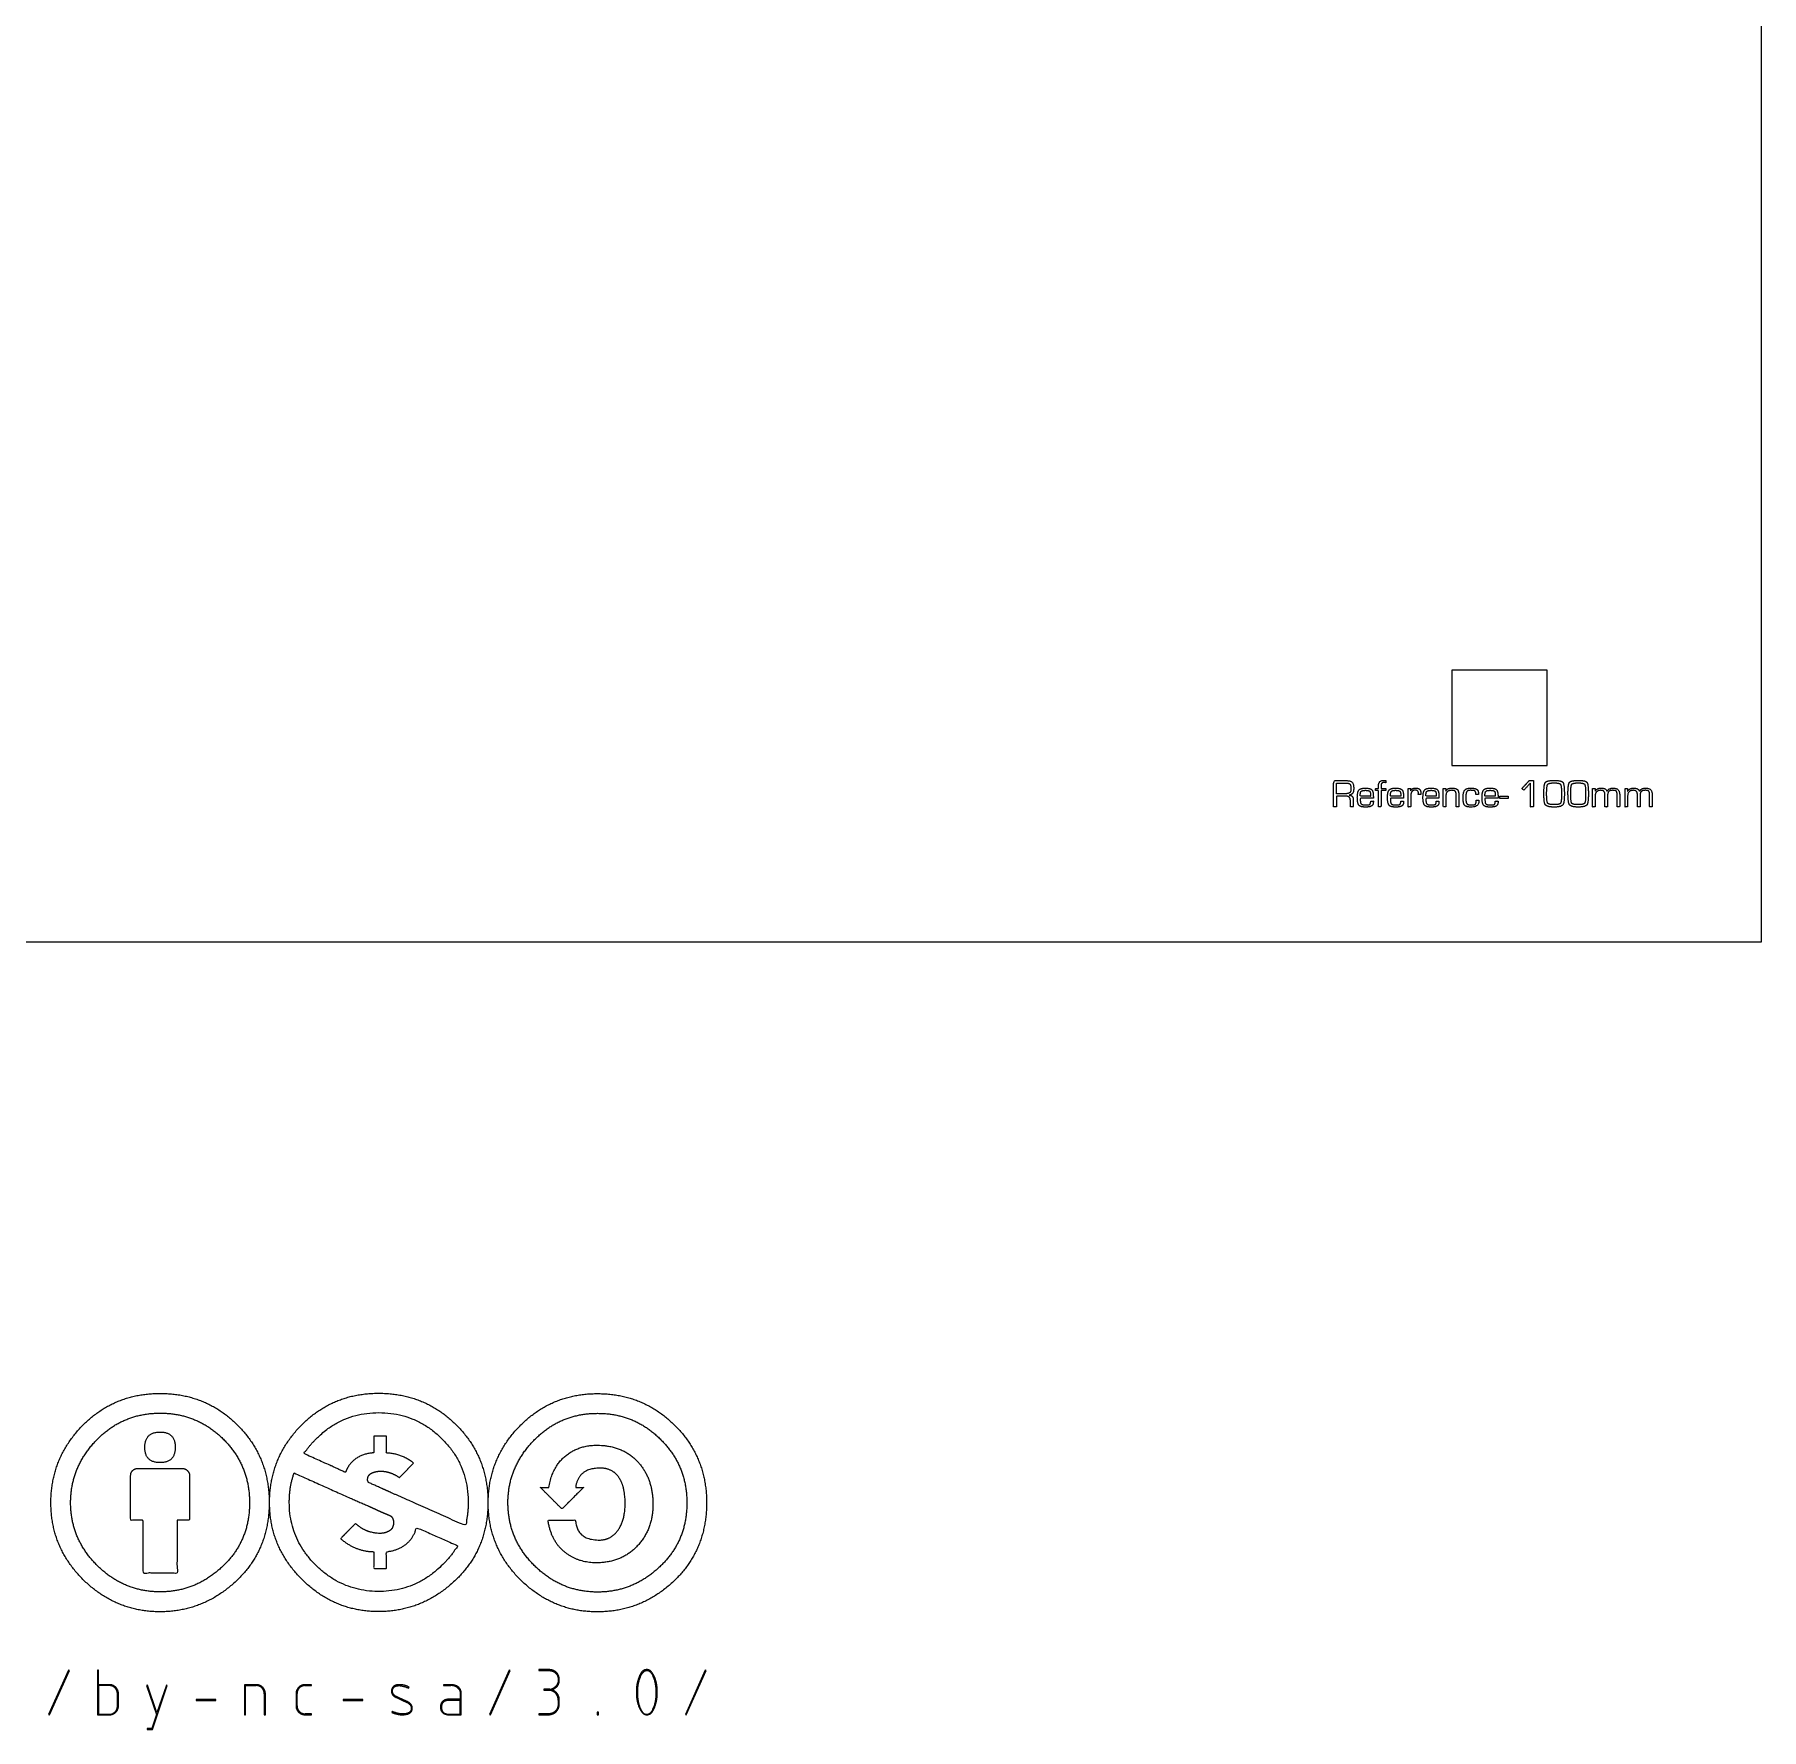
# Model space of a CAD drawing. Header units: millimetres. Extents: x -2385 to 1268, y -2691 to 4654.
# Drawn here: x -558 to 1254, y -2508 to -729 of the extents above; entities that cross this region are included whole.
import ezdxf

# ---------------------------------------------------------------- set-up
doc = ezdxf.new("R2010")
doc.units = ezdxf.units.MM
doc.header["$MEASUREMENT"] = 0
doc.layers.add('LAYER 01', color=1, linetype='Continuous')

msp = doc.modelspace()

# ---------------------------------------------------------------- linework, layer by layer
at = {"layer": 'LAYER 01'}
for p, q in [((-522.5, -2445.5, 5.2), (-543.3, -2492.1, 5.2)), ((-542.3, -2492.5, 5.2), (-521.5, -2445.9, 5.2)), ((-521.5, -2445.9, 5.2), (-522.5, -2445.5, 5.2)), ((-491.9, -2445.5, 5.2), (-491.9, -2492.5, 5.2)), ((-490.9, -2445.5, 5.2), (-491.9, -2445.5, 5.2)), ((-490.9, -2460.9, 5.2), (-490.9, -2445.5, 5.2)), ((-59.8, -2445.5, 5.2), (-80.6, -2492.1, 5.2)), ((-79.6, -2492.5, 5.2), (-58.8, -2445.9, 5.2)), ((-58.8, -2445.9, 5.2), (-59.8, -2445.5, 5.2)), ((-28.7, -2445.1, 5.2), (-28.7, -2446.1, 5.2)), ((-18.3, -2445.1, 5.2), (-28.7, -2445.1, 5.2)), ((-28.7, -2446.1, 5.2), (-18.3, -2446.1, 5.2)), ((145.9, -2445.5, 5.2), (125.1, -2492.1, 5.2)), ((126, -2492.5, 5.2), (146.8, -2445.9, 5.2)), ((146.8, -2445.9, 5.2), (145.9, -2445.5, 5.2)), ((-479.7, -2460.9, 5.2), (-490.9, -2460.9, 5.2)), ((-490.9, -2461.8, 5.2), (-490.9, -2492, 5.2)), ((-479.7, -2461.8, 5.2), (-490.9, -2461.8, 5.2)), ((-439.5, -2461.3, 5.2), (-440.5, -2461.6, 5.2)), ((-440.5, -2461.6, 5.2), (-430.1, -2492.1, 5.2)), ((-429.6, -2490.5, 5.2), (-439.5, -2461.3, 5.2)), ((-434.4, -2507.9, 5.2), (-418.7, -2461.6, 5.2)), ((-419.7, -2461.3, 5.2), (-429.6, -2490.5, 5.2)), ((-418.7, -2461.6, 5.2), (-419.7, -2461.3, 5.2)), ((-325.4, -2460.9, 5.2), (-337.7, -2460.9, 5.2)), ((-337.7, -2460.9, 5.2), (-337.7, -2492.5, 5.2)), ((-336.6, -2461.8, 5.2), (-325.4, -2461.8, 5.2)), ((-336.6, -2492.5, 5.2), (-336.6, -2461.8, 5.2)), ((-267.5, -2460.9, 5.2), (-274, -2460.9, 5.2)), ((-274, -2461.9, 5.2), (-267.5, -2461.9, 5.2)), ((-267.5, -2461.9, 5.2), (-267.5, -2460.9, 5.2)), ((-165.5, -2464.4, 5.2), (-165, -2463.5, 5.2)), ((-121.1, -2460.9, 5.2), (-128.9, -2460.9, 5.2)), ((-128.9, -2460.9, 5.2), (-128.9, -2461.9, 5.2)), ((-128.9, -2461.9, 5.2), (-121.1, -2461.9, 5.2)), ((-471.1, -2483.4, 5.2), (-471.1, -2470.4, 5.2)), ((-470, -2483.1, 5.2), (-470, -2470.3, 5.2)), ((-388.6, -2476.3, 5.2), (-388.6, -2477.6, 5.2)), ((-367.8, -2476.3, 5.2), (-388.6, -2476.3, 5.2)), ((-388.6, -2477.6, 5.2), (-367.8, -2477.6, 5.2)), ((-367.8, -2477.6, 5.2), (-367.8, -2476.3, 5.2)), ((-316.9, -2470.4, 5.2), (-316.9, -2492.5, 5.2)), ((-315.8, -2492.5, 5.2), (-315.8, -2470.5, 5.2)), ((-283.6, -2470.3, 5.2), (-283.6, -2483.1, 5.2)), ((-282.6, -2483.1, 5.2), (-282.6, -2470.3, 5.2)), ((-234.3, -2476.3, 5.2), (-234.3, -2477.6, 5.2)), ((-213.5, -2476.3, 5.2), (-234.3, -2476.3, 5.2)), ((-234.3, -2477.6, 5.2), (-213.5, -2477.6, 5.2)), ((-213.5, -2477.6, 5.2), (-213.5, -2476.3, 5.2)), ((-178.2, -2474.5, 5.2), (-170.5, -2478.1, 5.2)), ((-174.5, -2475.1, 5.2), (-178.1, -2473.4, 5.2)), ((-172.3, -2476.1, 5.2), (-174.5, -2475.1, 5.2)), ((-169.3, -2477.5, 5.2), (-172.3, -2476.1, 5.2)), ((-111.2, -2476.2, 5.2), (-122.9, -2476.2, 5.2)), ((-111.2, -2477.4, 5.2), (-122.9, -2477.4, 5.2)), ((-111.2, -2470.7, 5.2), (-111.2, -2476.2, 5.2)), ((-111.2, -2492, 5.2), (-111.2, -2477.4, 5.2)), ((-110.2, -2492.5, 5.2), (-110.2, -2470.7, 5.2)), ((-23.5, -2465.7, 5.2), (-23.5, -2466.8, 5.2)), ((-17.1, -2465.7, 5.2), (-23.5, -2465.7, 5.2)), ((-23.5, -2466.8, 5.2), (-17.1, -2466.8, 5.2)), ((-8.4, -2477, 5.2), (-8.4, -2480.6, 5.2)), ((-7.3, -2480.6, 5.2), (-7.3, -2477, 5.2)), ((73.6, -2466.9, 5.2), (73.6, -2470.7, 5.2)), ((74.7, -2467.2, 5.2), (74.7, -2471, 5.2)), ((94.4, -2471, 5.2), (94.4, -2467.2, 5.2)), ((95.5, -2470.7, 5.2), (95.5, -2466.9, 5.2)), ((-543.3, -2492.1, 5.2), (-542.3, -2492.5, 5.2)), ((-491.9, -2492.5, 5.2), (-479.7, -2492.5, 5.2)), ((-490.9, -2492, 5.2), (-479.7, -2492, 5.2)), ((-430.1, -2492.1, 5.2), (-435.1, -2506.9, 5.2)), ((-337.7, -2492.5, 5.2), (-336.6, -2492.5, 5.2)), ((-316.9, -2492.5, 5.2), (-315.8, -2492.5, 5.2)), ((-267.5, -2491.6, 5.2), (-274, -2491.6, 5.2)), ((-274, -2492.5, 5.2), (-267.5, -2492.5, 5.2)), ((-267.5, -2492.5, 5.2), (-267.5, -2491.6, 5.2)), ((-182.7, -2489, 5.2), (-183.1, -2490, 5.2)), ((-122.9, -2492, 5.2), (-111.2, -2492, 5.2)), ((-122.9, -2492.5, 5.2), (-110.2, -2492.5, 5.2)), ((-80.6, -2492.1, 5.2), (-79.6, -2492.5, 5.2)), ((-28.7, -2491.6, 5.2), (-28.7, -2492.5, 5.2)), ((-19.3, -2491.6, 5.2), (-28.7, -2491.6, 5.2)), ((-28.7, -2492.5, 5.2), (-19.3, -2492.5, 5.2)), ((33.7, -2489.9, 5.2), (32.6, -2489.9, 5.2)), ((32.6, -2489.9, 5.2), (32.6, -2492.5, 5.2)), ((32.6, -2492.5, 5.2), (33.7, -2492.5, 5.2)), ((33.7, -2492.5, 5.2), (33.7, -2489.9, 5.2)), ((125.1, -2492.1, 5.2), (126, -2492.5, 5.2)), ((-440, -2506.9, 5.2), (-440, -2507.9, 5.2)), ((-435.1, -2506.9, 5.2), (-440, -2506.9, 5.2)), ((-440, -2507.9, 5.2), (-434.4, -2507.9, 5.2))]:
    msp.add_line(p, q, dxfattribs=at)
for points in [[(-2349.1, -1681.1), (1254.5, -1681.1), (1254.5, 1440.8), (-2349.1, 1440.8), (-2349.1, -1681.1)], [(929.6, -1496.1), (1029.6, -1496.1), (1029.6, -1396.1), (929.6, -1396.1), (929.6, -1496.1)]]:
    msp.add_lwpolyline(points, dxfattribs=at)
for points, knots in [([(805.4, -1539.5, 5.2), (806.9, -1539.5, 5.2), (808.5, -1539.5, 5.2), (808.5, -1534, 5.2), (808.5, -1528.4, 5.2), (813.2, -1528.4, 5.2), (817.8, -1528.4, 5.2), (818.4, -1528.4, 5.2), (818.9, -1528.4, 5.2), (823, -1528.4, 5.2), (823, -1533.2, 5.2), (823, -1536.4, 5.2), (823, -1539.5, 5.2), (824.6, -1539.5, 5.2), (826.1, -1539.5, 5.2), (826.1, -1536, 5.2), (826.1, -1532.5, 5.2), (826.1, -1527.5, 5.2), (821.8, -1527.2, 5.2), (821.8, -1527.2, 5.2), (821.8, -1527.2, 5.2), (824.5, -1526.7, 5.2), (825.5, -1525.2, 5.2), (826.5, -1523.7, 5.2), (826.5, -1519.9, 5.2), (826.5, -1515.5, 5.2), (824.7, -1513.7, 5.2), (822.9, -1512, 5.2), (818.5, -1512, 5.2), (811.9, -1512, 5.2), (805.4, -1512, 5.2), (805.4, -1525.7, 5.2), (805.4, -1539.5, 5.2)], [-16, -16, -16, -15, -15, -14, -14, -13, -13, -12, -12, -11, -11, -10, -10, -9, -9, -8, -8, -7, -7, -6, -6, -5, -5, -4, -4, -3, -3, -2, -2, -1, -1, 0, 0, 0]), ([(808.5, -1525.8, 5.2), (813, -1525.8, 5.2), (817.4, -1525.8, 5.2), (821, -1525.8, 5.2), (822.3, -1524.7, 5.2), (823.6, -1523.6, 5.2), (823.6, -1520.6, 5.2), (823.6, -1516.9, 5.2), (822.6, -1515.7, 5.2), (821.6, -1514.6, 5.2), (818.5, -1514.6, 5.2), (813.5, -1514.6, 5.2), (808.5, -1514.6, 5.2), (808.5, -1520.2, 5.2), (808.5, -1525.8, 5.2)], [0, 0, 0, 1, 1, 2, 2, 3, 3, 4, 4, 5, 5, 6, 6, 7, 7, 7]), ([(844.3, -1533.6, 5.2), (844.3, -1533.9, 5.2), (844.3, -1534.2, 5.2), (844.3, -1536.3, 5.2), (843.2, -1537, 5.2), (842.2, -1537.6, 5.2), (838.8, -1537.6, 5.2), (835.2, -1537.6, 5.2), (834.3, -1536.3, 5.2), (833.3, -1535.1, 5.2), (833.3, -1530.5, 5.2), (840.2, -1530.5, 5.2), (847.1, -1530.5, 5.2), (847.1, -1529.7, 5.2), (847.1, -1529, 5.2), (847.1, -1523.4, 5.2), (845.5, -1521.7, 5.2), (843.8, -1519.9, 5.2), (838.5, -1519.9, 5.2), (833.6, -1519.9, 5.2), (832, -1521.9, 5.2), (830.3, -1523.9, 5.2), (830.3, -1529.7, 5.2), (830.3, -1535.9, 5.2), (832, -1537.9, 5.2), (833.6, -1539.8, 5.2), (838.9, -1539.8, 5.2), (843.5, -1539.8, 5.2), (845.3, -1538.6, 5.2), (847.1, -1537.4, 5.2), (847.1, -1534.3, 5.2), (847.1, -1534, 5.2), (847.1, -1533.6, 5.2), (845.7, -1533.6, 5.2), (844.3, -1533.6, 5.2)], [-17, -17, -17, -16, -16, -15, -15, -14, -14, -13, -13, -12, -12, -11, -11, -10, -10, -9, -9, -8, -8, -7, -7, -6, -6, -5, -5, -4, -4, -3, -3, -2, -2, -1, -1, 0, 0, 0]), ([(844.3, -1528.2, 5.2), (844.2, -1527.8, 5.2), (844.2, -1527.3, 5.2), (844.2, -1524.1, 5.2), (843.2, -1523.1, 5.2), (842.2, -1522.2, 5.2), (838.8, -1522.2, 5.2), (835.4, -1522.2, 5.2), (834.3, -1523.3, 5.2), (833.3, -1524.4, 5.2), (833.3, -1528.2, 5.2), (838.8, -1528.2, 5.2), (844.3, -1528.2, 5.2)], [0, 0, 0, 1, 1, 2, 2, 3, 3, 4, 4, 5, 5, 6, 6, 6]), ([(852.5, -1539.5, 5.2), (853.8, -1539.5, 5.2), (855.2, -1539.5, 5.2), (855.2, -1531, 5.2), (855.2, -1522.5, 5.2), (857.7, -1522.5, 5.2), (860.3, -1522.5, 5.2), (860.3, -1521.4, 5.2), (860.3, -1520.3, 5.2), (857.7, -1520.3, 5.2), (855.2, -1520.3, 5.2), (855.2, -1518.7, 5.2), (855.2, -1517.1, 5.2), (855.2, -1514, 5.2), (858.3, -1514, 5.2), (858.9, -1514, 5.2), (860.3, -1514.2, 5.2), (860.3, -1513, 5.2), (860.3, -1511.8, 5.2), (859.1, -1511.8, 5.2), (858.2, -1511.8, 5.2), (852.5, -1511.8, 5.2), (852.5, -1517.4, 5.2), (852.5, -1518.8, 5.2), (852.5, -1520.3, 5.2), (851, -1520.3, 5.2), (849.5, -1520.3, 5.2), (849.5, -1521.4, 5.2), (849.5, -1522.5, 5.2), (851, -1522.5, 5.2), (852.5, -1522.5, 5.2), (852.5, -1531, 5.2), (852.5, -1539.5, 5.2)], [-16, -16, -16, -15, -15, -14, -14, -13, -13, -12, -12, -11, -11, -10, -10, -9, -9, -8, -8, -7, -7, -6, -6, -5, -5, -4, -4, -3, -3, -2, -2, -1, -1, 0, 0, 0]), ([(875.9, -1533.6, 5.2), (875.9, -1533.9, 5.2), (875.9, -1534.2, 5.2), (875.9, -1536.3, 5.2), (874.9, -1537, 5.2), (873.9, -1537.6, 5.2), (870.5, -1537.6, 5.2), (866.9, -1537.6, 5.2), (865.9, -1536.3, 5.2), (865, -1535.1, 5.2), (865, -1530.5, 5.2), (871.9, -1530.5, 5.2), (878.8, -1530.5, 5.2), (878.8, -1529.7, 5.2), (878.8, -1529, 5.2), (878.8, -1523.4, 5.2), (877.2, -1521.7, 5.2), (875.5, -1519.9, 5.2), (870.2, -1519.9, 5.2), (865.3, -1519.9, 5.2), (863.7, -1521.9, 5.2), (862, -1523.9, 5.2), (862, -1529.7, 5.2), (862, -1535.9, 5.2), (863.6, -1537.9, 5.2), (865.3, -1539.8, 5.2), (870.6, -1539.8, 5.2), (875.1, -1539.8, 5.2), (877, -1538.6, 5.2), (878.8, -1537.4, 5.2), (878.8, -1534.3, 5.2), (878.8, -1534, 5.2), (878.8, -1533.6, 5.2), (877.4, -1533.6, 5.2), (875.9, -1533.6, 5.2)], [-17, -17, -17, -16, -16, -15, -15, -14, -14, -13, -13, -12, -12, -11, -11, -10, -10, -9, -9, -8, -8, -7, -7, -6, -6, -5, -5, -4, -4, -3, -3, -2, -2, -1, -1, 0, 0, 0]), ([(875.9, -1528.2, 5.2), (875.9, -1527.8, 5.2), (875.9, -1527.3, 5.2), (875.9, -1524.1, 5.2), (874.9, -1523.1, 5.2), (873.9, -1522.2, 5.2), (870.5, -1522.2, 5.2), (867, -1522.2, 5.2), (866, -1523.3, 5.2), (865, -1524.4, 5.2), (865, -1528.2, 5.2), (870.5, -1528.2, 5.2), (875.9, -1528.2, 5.2)], [0, 0, 0, 1, 1, 2, 2, 3, 3, 4, 4, 5, 5, 6, 6, 6]), ([(883.6, -1520.3, 5.2), (883.6, -1529.9, 5.2), (883.6, -1539.5, 5.2), (885, -1539.5, 5.2), (886.4, -1539.5, 5.2), (886.4, -1533.8, 5.2), (886.4, -1528, 5.2), (886.4, -1522, 5.2), (891.1, -1522, 5.2), (894.4, -1522, 5.2), (894.4, -1525.1, 5.2), (894.4, -1525.4, 5.2), (894.3, -1526.2, 5.2), (894.2, -1526.4, 5.2), (894.2, -1526.7, 5.2), (895.6, -1526.7, 5.2), (897, -1526.7, 5.2), (897, -1526, 5.2), (897, -1525.3, 5.2), (897, -1519.8, 5.2), (891.7, -1519.8, 5.2), (887.8, -1519.8, 5.2), (886.2, -1522.6, 5.2), (886.1, -1522.5, 5.2), (886.1, -1522.5, 5.2), (886.3, -1521.4, 5.2), (886.4, -1520.3, 5.2), (885, -1520.3, 5.2), (883.6, -1520.3, 5.2)], [-14, -14, -14, -13, -13, -12, -12, -11, -11, -10, -10, -9, -9, -8, -8, -7, -7, -6, -6, -5, -5, -4, -4, -3, -3, -2, -2, -1, -1, 0, 0, 0]), ([(913.2, -1533.6, 5.2), (913.2, -1533.9, 5.2), (913.2, -1534.2, 5.2), (913.2, -1536.3, 5.2), (912.1, -1537, 5.2), (911.1, -1537.6, 5.2), (907.7, -1537.6, 5.2), (904.1, -1537.6, 5.2), (903.2, -1536.3, 5.2), (902.2, -1535.1, 5.2), (902.2, -1530.5, 5.2), (909.1, -1530.5, 5.2), (916, -1530.5, 5.2), (916, -1529.7, 5.2), (916, -1529, 5.2), (916, -1523.4, 5.2), (914.4, -1521.7, 5.2), (912.7, -1519.9, 5.2), (907.4, -1519.9, 5.2), (902.5, -1519.9, 5.2), (900.9, -1521.9, 5.2), (899.2, -1523.9, 5.2), (899.2, -1529.7, 5.2), (899.2, -1535.9, 5.2), (900.9, -1537.9, 5.2), (902.5, -1539.8, 5.2), (907.8, -1539.8, 5.2), (912.4, -1539.8, 5.2), (914.2, -1538.6, 5.2), (916, -1537.4, 5.2), (916, -1534.3, 5.2), (916, -1534, 5.2), (916, -1533.6, 5.2), (914.6, -1533.6, 5.2), (913.2, -1533.6, 5.2)], [-17, -17, -17, -16, -16, -15, -15, -14, -14, -13, -13, -12, -12, -11, -11, -10, -10, -9, -9, -8, -8, -7, -7, -6, -6, -5, -5, -4, -4, -3, -3, -2, -2, -1, -1, 0, 0, 0]), ([(913.2, -1528.2, 5.2), (913.1, -1527.8, 5.2), (913.1, -1527.3, 5.2), (913.1, -1524.1, 5.2), (912.1, -1523.1, 5.2), (911.1, -1522.2, 5.2), (907.7, -1522.2, 5.2), (904.3, -1522.2, 5.2), (903.2, -1523.3, 5.2), (902.2, -1524.4, 5.2), (902.2, -1528.2, 5.2), (907.7, -1528.2, 5.2), (913.2, -1528.2, 5.2)], [0, 0, 0, 1, 1, 2, 2, 3, 3, 4, 4, 5, 5, 6, 6, 6]), ([(920.5, -1520.3, 5.2), (920.5, -1529.9, 5.2), (920.5, -1539.5, 5.2), (921.9, -1539.5, 5.2), (923.3, -1539.5, 5.2), (923.3, -1533.7, 5.2), (923.3, -1527.9, 5.2), (923.3, -1522.2, 5.2), (929.3, -1522.2, 5.2), (932.1, -1522.2, 5.2), (933, -1523.1, 5.2), (934, -1524, 5.2), (934, -1526.5, 5.2), (934, -1526.9, 5.2), (934, -1527.2, 5.2), (934, -1533.4, 5.2), (934, -1539.5, 5.2), (935.4, -1539.5, 5.2), (936.8, -1539.5, 5.2), (936.8, -1533.2, 5.2), (936.8, -1527, 5.2), (936.8, -1522.9, 5.2), (935.3, -1521.4, 5.2), (933.8, -1519.9, 5.2), (929.6, -1519.9, 5.2), (924.5, -1519.9, 5.2), (923.2, -1523, 5.2), (923.1, -1522.9, 5.2), (923.1, -1522.9, 5.2), (923.1, -1521.6, 5.2), (923.2, -1520.3, 5.2), (921.8, -1520.3, 5.2), (920.5, -1520.3, 5.2)], [-16, -16, -16, -15, -15, -14, -14, -13, -13, -12, -12, -11, -11, -10, -10, -9, -9, -8, -8, -7, -7, -6, -6, -5, -5, -4, -4, -3, -3, -2, -2, -1, -1, 0, 0, 0]), ([(955.1, -1532.6, 5.2), (955.1, -1535.8, 5.2), (954.2, -1536.7, 5.2), (953.3, -1537.6, 5.2), (950.1, -1537.6, 5.2), (946.3, -1537.6, 5.2), (945.3, -1536.3, 5.2), (944.2, -1534.9, 5.2), (944.2, -1530.1, 5.2), (944.2, -1525.1, 5.2), (945.1, -1523.6, 5.2), (946, -1522.2, 5.2), (949.2, -1522.2, 5.2), (952.5, -1522.2, 5.2), (953.7, -1522.9, 5.2), (954.8, -1523.7, 5.2), (954.8, -1526, 5.2), (954.8, -1526.3, 5.2), (954.7, -1526.5, 5.2), (956.1, -1526.5, 5.2), (957.6, -1526.5, 5.2), (957.6, -1522.7, 5.2), (955.8, -1521.3, 5.2), (954.1, -1519.9, 5.2), (949.4, -1519.9, 5.2), (944.7, -1519.9, 5.2), (943, -1522, 5.2), (941.3, -1524, 5.2), (941.3, -1529.8, 5.2), (941.3, -1535.9, 5.2), (942.9, -1537.9, 5.2), (944.6, -1539.8, 5.2), (949.8, -1539.8, 5.2), (957.9, -1539.8, 5.2), (957.9, -1533.6, 5.2), (957.9, -1533.1, 5.2), (957.9, -1532.6, 5.2), (956.5, -1532.6, 5.2), (955.1, -1532.6, 5.2)], [-19, -19, -19, -18, -18, -17, -17, -16, -16, -15, -15, -14, -14, -13, -13, -12, -12, -11, -11, -10, -10, -9, -9, -8, -8, -7, -7, -6, -6, -5, -5, -4, -4, -3, -3, -2, -2, -1, -1, 0, 0, 0]), ([(975.1, -1533.6, 5.2), (975.1, -1533.9, 5.2), (975.1, -1534.2, 5.2), (975.1, -1536.3, 5.2), (974.1, -1537, 5.2), (973.1, -1537.6, 5.2), (969.7, -1537.6, 5.2), (966.1, -1537.6, 5.2), (965.1, -1536.3, 5.2), (964.2, -1535.1, 5.2), (964.2, -1530.5, 5.2), (971.1, -1530.5, 5.2), (978, -1530.5, 5.2), (978, -1529.7, 5.2), (978, -1529, 5.2), (978, -1523.4, 5.2), (976.4, -1521.7, 5.2), (974.7, -1519.9, 5.2), (969.4, -1519.9, 5.2), (964.5, -1519.9, 5.2), (962.8, -1521.9, 5.2), (961.2, -1523.9, 5.2), (961.2, -1529.7, 5.2), (961.2, -1535.9, 5.2), (962.8, -1537.9, 5.2), (964.5, -1539.8, 5.2), (969.8, -1539.8, 5.2), (974.3, -1539.8, 5.2), (976.2, -1538.6, 5.2), (978, -1537.4, 5.2), (978, -1534.3, 5.2), (978, -1534, 5.2), (978, -1533.6, 5.2), (976.6, -1533.6, 5.2), (975.1, -1533.6, 5.2)], [-17, -17, -17, -16, -16, -15, -15, -14, -14, -13, -13, -12, -12, -11, -11, -10, -10, -9, -9, -8, -8, -7, -7, -6, -6, -5, -5, -4, -4, -3, -3, -2, -2, -1, -1, 0, 0, 0]), ([(975.1, -1528.2, 5.2), (975.1, -1527.8, 5.2), (975.1, -1527.3, 5.2), (975.1, -1524.1, 5.2), (974.1, -1523.1, 5.2), (973.1, -1522.2, 5.2), (969.7, -1522.2, 5.2), (966.2, -1522.2, 5.2), (965.2, -1523.3, 5.2), (964.2, -1524.4, 5.2), (964.2, -1528.2, 5.2), (969.7, -1528.2, 5.2), (975.1, -1528.2, 5.2)], [0, 0, 0, 1, 1, 2, 2, 3, 3, 4, 4, 5, 5, 6, 6, 6]), ([(1015.2, -1512, 5.2), (1012.9, -1512, 5.2), (1010.7, -1512, 5.2), (1006.9, -1516.1, 5.2), (1003.1, -1520.3, 5.2), (1004.1, -1521.2, 5.2), (1005.1, -1522.1, 5.2), (1008.6, -1518.2, 5.2), (1012.1, -1514.3, 5.2), (1012.1, -1526.9, 5.2), (1012.1, -1539.5, 5.2), (1013.6, -1539.5, 5.2), (1015.2, -1539.5, 5.2), (1015.2, -1525.7, 5.2), (1015.2, -1512, 5.2)], [-7, -7, -7, -6, -6, -5, -5, -4, -4, -3, -3, -2, -2, -1, -1, 0, 0, 0]), ([(1036.8, -1511.8, 5.2), (1029.4, -1511.8, 5.2), (1027.7, -1513.8, 5.2), (1026.1, -1515.8, 5.2), (1026.1, -1524.8, 5.2), (1026.1, -1535.3, 5.2), (1027.6, -1537.3, 5.2), (1029.5, -1539.8, 5.2), (1036.8, -1539.8, 5.2), (1044.2, -1539.8, 5.2), (1046.1, -1537.3, 5.2), (1047.6, -1535.3, 5.2), (1047.6, -1525.8, 5.2), (1047.6, -1515.9, 5.2), (1046, -1513.8, 5.2), (1044.4, -1511.8, 5.2), (1036.8, -1511.8, 5.2)], [-8, -8, -8, -7, -7, -6, -6, -5, -5, -4, -4, -3, -3, -2, -2, -1, -1, 0, 0, 0]), ([(1036.8, -1514.4, 5.2), (1031.1, -1514.4, 5.2), (1030.1, -1515.9, 5.2), (1029, -1517.4, 5.2), (1029, -1525.8, 5.2), (1029, -1534.3, 5.2), (1030.1, -1535.8, 5.2), (1031.1, -1537.2, 5.2), (1036.8, -1537.2, 5.2), (1042.6, -1537.2, 5.2), (1043.6, -1535.8, 5.2), (1044.6, -1534.3, 5.2), (1044.6, -1525.8, 5.2), (1044.6, -1517.4, 5.2), (1043.6, -1515.9, 5.2), (1042.6, -1514.4, 5.2), (1036.8, -1514.4, 5.2)], [0, 0, 0, 1, 1, 2, 2, 3, 3, 4, 4, 5, 5, 6, 6, 7, 7, 8, 8, 8]), ([(1062.1, -1511.8, 5.2), (1054.7, -1511.8, 5.2), (1053, -1513.8, 5.2), (1051.4, -1515.8, 5.2), (1051.4, -1524.8, 5.2), (1051.4, -1535.3, 5.2), (1052.9, -1537.3, 5.2), (1054.8, -1539.8, 5.2), (1062.1, -1539.8, 5.2), (1069.4, -1539.8, 5.2), (1071.4, -1537.3, 5.2), (1072.8, -1535.3, 5.2), (1072.8, -1525.8, 5.2), (1072.8, -1515.9, 5.2), (1071.3, -1513.8, 5.2), (1069.7, -1511.8, 5.2), (1062.1, -1511.8, 5.2)], [-8, -8, -8, -7, -7, -6, -6, -5, -5, -4, -4, -3, -3, -2, -2, -1, -1, 0, 0, 0]), ([(1062.1, -1514.4, 5.2), (1056.3, -1514.4, 5.2), (1055.3, -1515.9, 5.2), (1054.3, -1517.4, 5.2), (1054.3, -1525.8, 5.2), (1054.3, -1534.3, 5.2), (1055.3, -1535.8, 5.2), (1056.3, -1537.2, 5.2), (1062.1, -1537.2, 5.2), (1067.9, -1537.2, 5.2), (1068.9, -1535.8, 5.2), (1069.9, -1534.3, 5.2), (1069.9, -1525.8, 5.2), (1069.9, -1517.4, 5.2), (1068.9, -1515.9, 5.2), (1067.9, -1514.4, 5.2), (1062.1, -1514.4, 5.2)], [0, 0, 0, 1, 1, 2, 2, 3, 3, 4, 4, 5, 5, 6, 6, 7, 7, 8, 8, 8]), ([(1077.2, -1520.3, 5.2), (1077.2, -1529.9, 5.2), (1077.2, -1539.5, 5.2), (1078.6, -1539.5, 5.2), (1079.9, -1539.5, 5.2), (1079.9, -1534, 5.2), (1079.9, -1528.6, 5.2), (1079.9, -1522.2, 5.2), (1085.8, -1522.2, 5.2), (1090.1, -1522.2, 5.2), (1090.1, -1526.1, 5.2), (1090.1, -1526.5, 5.2), (1090.1, -1526.9, 5.2), (1090.1, -1533.2, 5.2), (1090.1, -1539.5, 5.2), (1091.5, -1539.5, 5.2), (1092.9, -1539.5, 5.2), (1092.9, -1533.9, 5.2), (1092.9, -1528.4, 5.2), (1092.9, -1524.8, 5.2), (1094.1, -1523.5, 5.2), (1095.3, -1522.2, 5.2), (1098.6, -1522.2, 5.2), (1101.1, -1522.2, 5.2), (1102.1, -1523.1, 5.2), (1103, -1524.1, 5.2), (1103, -1526.7, 5.2), (1103, -1533.1, 5.2), (1103, -1539.5, 5.2), (1104.3, -1539.5, 5.2), (1105.7, -1539.5, 5.2), (1105.7, -1533.2, 5.2), (1105.7, -1526.9, 5.2), (1105.7, -1519.9, 5.2), (1099, -1519.9, 5.2), (1094.2, -1519.9, 5.2), (1092.4, -1523.2, 5.2), (1092.3, -1523.2, 5.2), (1092.3, -1523.2, 5.2), (1091.2, -1519.9, 5.2), (1086.3, -1519.9, 5.2), (1081.6, -1519.9, 5.2), (1079.9, -1523.2, 5.2), (1079.9, -1523.2, 5.2), (1079.9, -1523.2, 5.2), (1079.9, -1521.7, 5.2), (1079.9, -1520.3, 5.2), (1078.6, -1520.3, 5.2), (1077.2, -1520.3, 5.2)], [-24, -24, -24, -23, -23, -22, -22, -21, -21, -20, -20, -19, -19, -18, -18, -17, -17, -16, -16, -15, -15, -14, -14, -13, -13, -12, -12, -11, -11, -10, -10, -9, -9, -8, -8, -7, -7, -6, -6, -5, -5, -4, -4, -3, -3, -2, -2, -1, -1, 0, 0, 0]), ([(1111.3, -1520.3, 5.2), (1111.3, -1529.9, 5.2), (1111.3, -1539.5, 5.2), (1112.7, -1539.5, 5.2), (1114, -1539.5, 5.2), (1114, -1534, 5.2), (1114, -1528.6, 5.2), (1114, -1522.2, 5.2), (1119.9, -1522.2, 5.2), (1124.2, -1522.2, 5.2), (1124.2, -1526.1, 5.2), (1124.2, -1526.5, 5.2), (1124.3, -1526.9, 5.2), (1124.3, -1533.2, 5.2), (1124.3, -1539.5, 5.2), (1125.6, -1539.5, 5.2), (1127, -1539.5, 5.2), (1127, -1533.9, 5.2), (1127, -1528.4, 5.2), (1127, -1524.8, 5.2), (1128.2, -1523.5, 5.2), (1129.4, -1522.2, 5.2), (1132.7, -1522.2, 5.2), (1135.3, -1522.2, 5.2), (1136.2, -1523.1, 5.2), (1137.1, -1524.1, 5.2), (1137.1, -1526.7, 5.2), (1137.1, -1533.1, 5.2), (1137.1, -1539.5, 5.2), (1138.4, -1539.5, 5.2), (1139.8, -1539.5, 5.2), (1139.8, -1533.2, 5.2), (1139.8, -1526.9, 5.2), (1139.8, -1519.9, 5.2), (1133.1, -1519.9, 5.2), (1128.3, -1519.9, 5.2), (1126.5, -1523.2, 5.2), (1126.4, -1523.2, 5.2), (1126.4, -1523.2, 5.2), (1125.3, -1519.9, 5.2), (1120.4, -1519.9, 5.2), (1115.7, -1519.9, 5.2), (1114, -1523.2, 5.2), (1114, -1523.2, 5.2), (1114, -1523.2, 5.2), (1114, -1521.7, 5.2), (1114, -1520.3, 5.2), (1112.7, -1520.3, 5.2), (1111.3, -1520.3, 5.2)], [-24, -24, -24, -23, -23, -22, -22, -21, -21, -20, -20, -19, -19, -18, -18, -17, -17, -16, -16, -15, -15, -14, -14, -13, -13, -12, -12, -11, -11, -10, -10, -9, -9, -8, -8, -7, -7, -6, -6, -5, -5, -4, -4, -3, -3, -2, -2, -1, -1, 0, 0, 0]), ([(980, -1528.2, 5.2), (980, -1529.5, 5.2), (980, -1530.8, 5.2), (984.3, -1530.8, 5.2), (988.5, -1530.8, 5.2), (988.5, -1529.5, 5.2), (988.5, -1528.2, 5.2), (984.3, -1528.2, 5.2), (980, -1528.2, 5.2)], [-4, -4, -4, -3, -3, -2, -2, -1, -1, 0, 0, 0]), ([(-426.5, -2155.2, 5.2), (-474, -2155.2, 5.2), (-507.1, -2188.3, 5.2), (-540.9, -2222.7, 5.2), (-540.9, -2269.8, 5.2), (-540.9, -2316.8, 5.2), (-507.1, -2350.6, 5.2), (-473, -2384.4, 5.2), (-426.5, -2384.4, 5.2), (-379.3, -2384.4, 5.2), (-344.5, -2350.2, 5.2), (-311.8, -2318.1, 5.2), (-311.8, -2269.8, 5.2), (-311.8, -2221.7, 5.2), (-345.1, -2188.3, 5.2), (-378.2, -2155.2, 5.2), (-426.5, -2155.2, 5.2)], [-8, -8, -8, -7, -7, -6, -6, -5, -5, -4, -4, -3, -3, -2, -2, -1, -1, 0, 0, 0]), ([(-197, -2155, 5.2), (-244.5, -2155, 5.2), (-277.6, -2188.1, 5.2), (-311.4, -2222.5, 5.2), (-311.4, -2269.6, 5.2), (-311.4, -2316.4, 5.2), (-277.6, -2350.2, 5.2), (-243.7, -2384.2, 5.2), (-197, -2384.2, 5.2), (-149.8, -2384.2, 5.2), (-115, -2350, 5.2), (-82.2, -2317.9, 5.2), (-82.2, -2269.6, 5.2), (-82.2, -2221.3, 5.2), (-115.6, -2188.1, 5.2), (-148.7, -2155, 5.2), (-197, -2155, 5.2)], [-8, -8, -8, -7, -7, -6, -6, -5, -5, -4, -4, -3, -3, -2, -2, -1, -1, 0, 0, 0]), ([(32.5, -2155.4, 5.2), (-14.8, -2155.4, 5.2), (-48.1, -2188.7, 5.2), (-81.9, -2223.1, 5.2), (-81.9, -2270, 5.2), (-81.9, -2317, 5.2), (-48.1, -2350.8, 5.2), (-13.9, -2384.5, 5.2), (32.5, -2384.5, 5.2), (80, -2384.5, 5.2), (114.6, -2350.6, 5.2), (147.3, -2318.1, 5.2), (147.3, -2270, 5.2), (147.3, -2221.9, 5.2), (113.9, -2188.7, 5.2), (80.6, -2155.4, 5.2), (32.5, -2155.4, 5.2)], [-8, -8, -8, -7, -7, -6, -6, -5, -5, -4, -4, -3, -3, -2, -2, -1, -1, 0, 0, 0]), ([(-426.1, -2175.9, 5.2), (-465.2, -2175.9, 5.2), (-492.2, -2203.3, 5.2), (-520.2, -2231.9, 5.2), (-520.2, -2269.8, 5.2), (-520.2, -2307.8, 5.2), (-492.4, -2335.7, 5.2), (-464.6, -2363.5, 5.2), (-426.1, -2363.5, 5.2), (-387.9, -2363.5, 5.2), (-359.4, -2335.5, 5.2), (-332.4, -2309.5, 5.2), (-332.4, -2269.8, 5.2), (-332.4, -2230.7, 5.2), (-359.8, -2203.3, 5.2), (-387.2, -2175.9, 5.2), (-426.1, -2175.9, 5.2)], [0, 0, 0, 1, 1, 2, 2, 3, 3, 4, 4, 5, 5, 6, 6, 7, 7, 8, 8, 8]), ([(-196.6, -2175.4, 5.2), (-235.7, -2175.4, 5.2), (-262.7, -2203.1, 5.2), (-269.4, -2209.8, 5.2), (-275.4, -2218.4, 5.2), (-253.5, -2228.2, 5.2), (-231.6, -2238.1, 5.2), (-228.7, -2229.1, 5.2), (-220.7, -2223.6, 5.2), (-212.8, -2218.2, 5.2), (-202.1, -2217.6, 5.2), (-202.1, -2208.8, 5.2), (-202.1, -2200, 5.2), (-195.5, -2200, 5.2), (-188.8, -2200, 5.2), (-188.8, -2208.8, 5.2), (-188.8, -2217.6, 5.2), (-173.1, -2218.4, 5.2), (-160.2, -2228.2, 5.2), (-167.7, -2235.9, 5.2), (-175.1, -2243.6, 5.2), (-184.7, -2236.8, 5.2), (-194.8, -2236.8, 5.2), (-200.1, -2236.8, 5.2), (-204.3, -2238.9, 5.2), (-208.5, -2240.9, 5.2), (-208.5, -2245.8, 5.2), (-208.5, -2247.3, 5.2), (-207.4, -2248.7, 5.2), (-200.2, -2252, 5.2), (-192.9, -2255.2, 5.2), (-187.9, -2257.5, 5.2), (-182.9, -2259.8, 5.2), (-173.7, -2263.8, 5.2), (-164.5, -2267.9, 5.2), (-135.1, -2281, 5.2), (-105.8, -2294.1, 5.2), (-102.9, -2282, 5.2), (-102.9, -2269.6, 5.2), (-102.9, -2230.1, 5.2), (-130.3, -2203.1, 5.2), (-157.5, -2175.4, 5.2), (-196.6, -2175.4, 5.2)], [0, 0, 0, 1, 1, 2, 2, 3, 3, 4, 4, 5, 5, 6, 6, 7, 7, 8, 8, 9, 9, 10, 10, 11, 11, 12, 12, 13, 13, 14, 14, 15, 15, 16, 16, 17, 17, 18, 18, 19, 19, 20, 20, 21, 21, 21]), ([(32.9, -2176.1, 5.2), (-6.2, -2176.1, 5.2), (-33.2, -2203.7, 5.2), (-61.2, -2232.1, 5.2), (-61.2, -2270, 5.2), (-61.2, -2308.2, 5.2), (-33.4, -2335.9, 5.2), (-5.6, -2363.7, 5.2), (32.9, -2363.7, 5.2), (71.2, -2363.7, 5.2), (99.6, -2335.7, 5.2), (126.6, -2309.5, 5.2), (126.6, -2270, 5.2), (126.6, -2230.7, 5.2), (99.2, -2203.7, 5.2), (72, -2176.1, 5.2), (32.9, -2176.1, 5.2)], [0, 0, 0, 1, 1, 2, 2, 3, 3, 4, 4, 5, 5, 6, 6, 7, 7, 8, 8, 8]), ([(-442.3, -2211.9, 5.2), (-442.3, -2227.8, 5.2), (-426.3, -2227.8, 5.2), (-410.4, -2227.8, 5.2), (-410.4, -2211.9, 5.2), (-410.4, -2195.7, 5.2), (-426.3, -2195.7, 5.2), (-442.3, -2195.7, 5.2), (-442.3, -2211.9, 5.2)], [-4, -4, -4, -3, -3, -2, -2, -1, -1, 0, 0, 0]), ([(-18.2, -2253.8, 5.2), (-22.7, -2253.8, 5.2), (-27.2, -2253.8, 5.2), (-15.9, -2265.2, 5.2), (-4.5, -2276.5, 5.2), (6.8, -2265.2, 5.2), (18.2, -2253.8, 5.2), (14, -2253.8, 5.2), (9.8, -2253.8, 5.2), (12.7, -2233.6, 5.2), (35.6, -2233.6, 5.2), (48.3, -2233.6, 5.2), (55, -2243.1, 5.2), (61.8, -2252.6, 5.2), (61.8, -2270.8, 5.2), (61.8, -2288.2, 5.2), (54.4, -2298.6, 5.2), (47, -2309.1, 5.2), (35, -2309.1, 5.2), (10.8, -2309.1, 5.2), (9.8, -2288.2, 5.2), (-4.6, -2288.2, 5.2), (-19.1, -2288.2, 5.2), (-16.2, -2309.7, 5.2), (-2.1, -2321.3, 5.2), (12.1, -2333, 5.2), (31.5, -2333, 5.2), (57.9, -2333, 5.2), (74.4, -2315.5, 5.2), (91, -2298, 5.2), (91, -2271.6, 5.2), (91, -2244.4, 5.2), (75.1, -2227, 5.2), (59.1, -2209.6, 5.2), (32.1, -2209.6, 5.2), (12.5, -2209.6, 5.2), (-1.2, -2221.2, 5.2), (-15, -2232.7, 5.2), (-18.2, -2253.8, 5.2)], [-19, -19, -19, -18, -18, -17, -17, -16, -16, -15, -15, -14, -14, -13, -13, -12, -12, -11, -11, -10, -10, -9, -9, -8, -8, -7, -7, -6, -6, -5, -5, -4, -4, -3, -3, -2, -2, -1, -1, 0, 0, 0]), ([(-395.4, -2241.3, 5.2), (-395.4, -2238.3, 5.2), (-397.7, -2236.1, 5.2), (-399.9, -2234, 5.2), (-402.8, -2234, 5.2), (-426.3, -2234, 5.2), (-449.9, -2234, 5.2), (-452.9, -2234, 5.2), (-455.1, -2236.1, 5.2), (-457.2, -2238.3, 5.2), (-457.2, -2241.3, 5.2), (-457.2, -2264.8, 5.2), (-457.2, -2288.2, 5.2), (-450.7, -2288.2, 5.2), (-444.1, -2288.2, 5.2), (-444.1, -2316, 5.2), (-444.1, -2343.8, 5.2), (-426.3, -2343.8, 5.2), (-408.5, -2343.8, 5.2), (-408.5, -2316, 5.2), (-408.5, -2288.2, 5.2), (-402, -2288.2, 5.2), (-395.4, -2288.2, 5.2), (-395.4, -2264.8, 5.2), (-395.4, -2241.3, 5.2)], [-12, -12, -12, -11, -11, -10, -10, -9, -9, -8, -8, -7, -7, -6, -6, -5, -5, -4, -4, -3, -3, -2, -2, -1, -1, 0, 0, 0]), ([(-285.6, -2238.7, 5.2), (-290.7, -2252.8, 5.2), (-290.7, -2269.6, 5.2), (-290.7, -2307.6, 5.2), (-262.9, -2335.5, 5.2), (-234.9, -2363.1, 5.2), (-196.6, -2363.1, 5.2), (-157.9, -2363.1, 5.2), (-129.9, -2335, 5.2), (-119.9, -2325.4, 5.2), (-114.1, -2315, 5.2), (-135.7, -2305.4, 5.2), (-157.3, -2295.8, 5.2), (-159.6, -2306.6, 5.2), (-168.3, -2313.5, 5.2), (-177, -2320.3, 5.2), (-188.8, -2321.3, 5.2), (-188.8, -2330.1, 5.2), (-188.8, -2338.9, 5.2), (-195.5, -2338.9, 5.2), (-202.1, -2338.9, 5.2), (-202.1, -2330.1, 5.2), (-202.1, -2321.3, 5.2), (-221.2, -2321.1, 5.2), (-236.9, -2307.6, 5.2), (-229, -2299.6, 5.2), (-221.2, -2291.7, 5.2), (-209.9, -2302.1, 5.2), (-195.6, -2302.1, 5.2), (-189.7, -2302.1, 5.2), (-185.5, -2299.4, 5.2), (-181.3, -2296.8, 5.2), (-181.3, -2290.6, 5.2), (-181.3, -2286.4, 5.2), (-184.3, -2283.7, 5.2), (-189.9, -2281.3, 5.2), (-195.4, -2279, 5.2), (-202.1, -2275.9, 5.2), (-208.9, -2272.8, 5.2), (-218, -2268.9, 5.2), (-227.1, -2264.9, 5.2), (-256.4, -2251.8, 5.2), (-285.6, -2238.7, 5.2)], [0, 0, 0, 1, 1, 2, 2, 3, 3, 4, 4, 5, 5, 6, 6, 7, 7, 8, 8, 9, 9, 10, 10, 11, 11, 12, 12, 13, 13, 14, 14, 15, 15, 16, 16, 17, 17, 18, 18, 19, 19, 20, 20, 21, 21, 21])]:
    msp.add_open_spline(points, degree=2, knots=knots, dxfattribs=at)
for points in [[(-10.9, -2447.6, 5.2), (-13.9, -2445.1, 5.2), (-18.3, -2445.1, 5.2)], [(-18.3, -2446.1, 5.2), (-13.8, -2446.1, 5.2), (-11.1, -2448.8, 5.2)], [(84.6, -2446.2, 5.2), (79.5, -2446.3, 5.2), (76.3, -2456.5, 5.2)], [(93.8, -2456, 5.2), (90.5, -2445.2, 5.2), (84.6, -2445.1, 5.2)], [(92.8, -2456.5, 5.2), (89.7, -2446.2, 5.2), (84.6, -2446.2, 5.2)], [(-175.1, -2460.9, 5.2), (-183.2, -2460.9, 5.2), (-183.4, -2467.8, 5.2)], [(-182.4, -2467.8, 5.2), (-182.4, -2461.9, 5.2), (-175.1, -2461.9, 5.2)], [(-175.1, -2461.9, 5.2), (-172.9, -2461.9, 5.2), (-165.5, -2464.4, 5.2)], [(-114.8, -2463.6, 5.2), (-111.2, -2465.9, 5.2), (-111.2, -2470.7, 5.2)], [(-110.2, -2470.7, 5.2), (-110.1, -2465.2, 5.2), (-114.2, -2462.7, 5.2)], [(-15, -2466.2, 5.2), (-7.3, -2463.5, 5.2), (-7.3, -2455.9, 5.2)], [(-8.4, -2455.9, 5.2), (-8.4, -2460.5, 5.2), (-11.7, -2463.2, 5.2)], [(-11.1, -2448.8, 5.2), (-8.4, -2451.5, 5.2), (-8.4, -2455.9, 5.2)], [(-7.3, -2455.9, 5.2), (-7.3, -2450.5, 5.2), (-10.9, -2447.6, 5.2)], [(79.1, -2447.8, 5.2), (76.7, -2451, 5.2), (75.1, -2457, 5.2)], [(-179.7, -2472.5, 5.2), (-182.4, -2470.7, 5.2), (-182.4, -2467.8, 5.2)], [(-181.9, -2472, 5.2), (-180.8, -2473.3, 5.2), (-178.2, -2474.5, 5.2)], [(-164.1, -2480.4, 5.2), (-165.6, -2479.2, 5.2), (-169.3, -2477.5, 5.2)], [(-165.3, -2480.8, 5.2), (-162.6, -2482.7, 5.2), (-162.6, -2485.7, 5.2)], [(-128.2, -2477.4, 5.2), (-132, -2479.4, 5.2), (-132, -2484.4, 5.2)], [(-122.9, -2477.4, 5.2), (-131, -2477.4, 5.2), (-131, -2484.7, 5.2)], [(-8.4, -2480.6, 5.2), (-8.4, -2485.6, 5.2), (-11.4, -2488.6, 5.2)], [(-11.2, -2489.8, 5.2), (-7.3, -2486.5, 5.2), (-7.3, -2480.6, 5.2)], [(75.4, -2481.7, 5.2), (78.6, -2492.5, 5.2), (84.6, -2492.5, 5.2)], [(76, -2480.7, 5.2), (77.5, -2486.5, 5.2), (79.9, -2489.6, 5.2)], [(84.6, -2492, 5.2), (89.6, -2492, 5.2), (92.8, -2481.8, 5.2)], [(90, -2489.8, 5.2), (92.4, -2486.6, 5.2), (94.1, -2480.6, 5.2)], [(-183.1, -2490, 5.2), (-177, -2492.5, 5.2), (-172.5, -2492.5, 5.2)], [(-172.5, -2491.6, 5.2), (-176.4, -2491.6, 5.2), (-182.7, -2489, 5.2)], [(-172.5, -2492.5, 5.2), (-161.6, -2492.5, 5.2), (-161.6, -2485.7, 5.2)], [(-166, -2490.7, 5.2), (-168.1, -2491.6, 5.2), (-172.5, -2491.6, 5.2)], [(-162.6, -2485.7, 5.2), (-162.6, -2489.3, 5.2), (-166, -2490.7, 5.2)], [(-132, -2484.4, 5.2), (-132, -2489.4, 5.2), (-128, -2491.4, 5.2)], [(-131, -2484.7, 5.2), (-131, -2489.2, 5.2), (-127.6, -2490.9, 5.2)], [(-11.4, -2488.6, 5.2), (-14.4, -2491.6, 5.2), (-19.3, -2491.6, 5.2)], [(-19.3, -2492.5, 5.2), (-14.5, -2492.5, 5.2), (-11.2, -2489.8, 5.2)], [(79.9, -2489.6, 5.2), (81.7, -2492, 5.2), (84.6, -2492, 5.2)]]:
    msp.add_open_spline(points, degree=2, dxfattribs=at)
for points, weights in [([(84.6, -2445.1, 5.2), (81.2, -2445.1, 5.2), (79.1, -2447.8, 5.2)], [1, 0.899705743881, 1]), ([(-472.8, -2463.6, 5.2), (-475.7, -2460.9, 5.2), (-479.7, -2460.9, 5.2)], [1, 0.927832282829, 1]), ([(-473.6, -2464.3, 5.2), (-476.1, -2461.8, 5.2), (-479.7, -2461.8, 5.2)], [1, 0.924309258472, 1]), ([(-471.1, -2470.4, 5.2), (-471.1, -2466.9, 5.2), (-473.6, -2464.3, 5.2)], [1, 0.929504207816, 1]), ([(-470, -2470.3, 5.2), (-470.1, -2466.4, 5.2), (-472.8, -2463.6, 5.2)], [1, 0.924779417427, 1]), ([(-318.6, -2463.7, 5.2), (-321.5, -2460.9, 5.2), (-325.4, -2460.9, 5.2)], [1, 0.925887561585, 1]), ([(-319.4, -2464.3, 5.2), (-321.9, -2461.9, 5.2), (-325.4, -2461.8, 5.2)], [1, 0.928362648298, 1]), ([(-316.9, -2470.4, 5.2), (-316.9, -2466.9, 5.2), (-319.4, -2464.3, 5.2)], [1, 0.924915287254, 1]), ([(-315.8, -2470.5, 5.2), (-315.8, -2466.5, 5.2), (-318.6, -2463.7, 5.2)], [1, 0.926296764743, 1]), ([(-280.8, -2463.6, 5.2), (-283.6, -2466.4, 5.2), (-283.6, -2470.3, 5.2)], [1, 0.923104889189, 1]), ([(-280.1, -2464.3, 5.2), (-282.6, -2466.8, 5.2), (-282.6, -2470.3, 5.2)], [1, 0.926220894822, 1]), ([(-274, -2460.9, 5.2), (-278, -2460.9, 5.2), (-280.8, -2463.6, 5.2)], [1, 0.928596070217, 1]), ([(-274, -2461.9, 5.2), (-277.6, -2461.9, 5.2), (-280.1, -2464.3, 5.2)], [1, 0.927028972374, 1]), ([(-165, -2463.5, 5.2), (-169.7, -2460.9, 5.2), (-175.1, -2460.9, 5.2)], [1, 0.968488392981, 1]), ([(-114.2, -2462.7, 5.2), (-117.4, -2460.9, 5.2), (-121.1, -2460.9, 5.2)], [1, 0.965848906955, 1]), ([(-114.8, -2463.6, 5.2), (-117.7, -2461.7, 5.2), (-121.1, -2461.9, 5.2)], [1, 0.952818372575, 1]), ([(-17.1, -2465.7, 5.2), (-14, -2465.2, 5.2), (-11.7, -2463.2, 5.2)], [1, 0.966291317152, 1]), ([(75.1, -2457, 5.2), (73.6, -2461.9, 5.2), (73.6, -2466.9, 5.2)], [1, 0.989867487169, 1]), ([(76.3, -2456.5, 5.2), (74.7, -2461.7, 5.2), (74.7, -2467.2, 5.2)], [1, 0.988011949283, 1]), ([(94.4, -2467.2, 5.2), (94.3, -2461.7, 5.2), (92.8, -2456.5, 5.2)], [1, 0.990928818365, 1]), ([(95.5, -2466.9, 5.2), (95.4, -2461.3, 5.2), (93.8, -2456, 5.2)], [1, 0.990695544758, 1]), ([(-472.8, -2489.8, 5.2), (-470, -2487.1, 5.2), (-470, -2483.1, 5.2)], [1, 0.915797516316, 1]), ([(-283.6, -2483.1, 5.2), (-283.7, -2487, 5.2), (-280.8, -2489.8, 5.2)], [1, 0.921887667151, 1]), ([(-282.6, -2483.1, 5.2), (-282.6, -2486.6, 5.2), (-280.1, -2489.1, 5.2)], [1, 0.922261232429, 1]), ([(-183.4, -2467.8, 5.2), (-183.6, -2470.2, 5.2), (-181.9, -2472, 5.2)], [1, 0.919617630573, 1]), ([(-179.7, -2472.5, 5.2), (-179, -2473, 5.2), (-178.1, -2473.4, 5.2)], [1, 0.993831824207, 1]), ([(-167.1, -2479.8, 5.2), (-168.8, -2479, 5.2), (-170.5, -2478.1, 5.2)], [1, 0.999958798186, 1]), ([(-165.3, -2480.8, 5.2), (-166.1, -2480.2, 5.2), (-167.1, -2479.8, 5.2)], [1, 0.996490902699, 1]), ([(-161.6, -2485.7, 5.2), (-161.6, -2482.4, 5.2), (-164.1, -2480.4, 5.2)], [1, 0.89962968808, 1]), ([(-122.9, -2476.2, 5.2), (-125.7, -2476.1, 5.2), (-128.2, -2477.4, 5.2)], [1, 0.964642759967, 1]), ([(-11.6, -2469.5, 5.2), (-14, -2467.4, 5.2), (-17.1, -2466.8, 5.2)], [1, 0.964959277571, 1]), ([(-9.9, -2469.7, 5.2), (-12, -2467.4, 5.2), (-15, -2466.2, 5.2)], [1, 0.970459505078, 1]), ([(-8.4, -2477, 5.2), (-8.4, -2472.5, 5.2), (-11.6, -2469.5, 5.2)], [1, 0.91739167184, 1]), ([(-7.3, -2477, 5.2), (-7.2, -2472.8, 5.2), (-9.9, -2469.7, 5.2)], [1, 0.927130252121, 1]), ([(73.6, -2470.7, 5.2), (73.7, -2476.3, 5.2), (75.4, -2481.7, 5.2)], [1, 0.990479851549, 1]), ([(74.7, -2471, 5.2), (74.8, -2475.9, 5.2), (76, -2480.7, 5.2)], [1, 0.993517118905, 1]), ([(92.8, -2481.8, 5.2), (94.4, -2476.5, 5.2), (94.4, -2471, 5.2)], [1, 0.989765541374, 1]), ([(94.1, -2480.6, 5.2), (95.4, -2475.8, 5.2), (95.5, -2470.7, 5.2)], [1, 0.991385180919, 1]), ([(-479.7, -2492, 5.2), (-476.1, -2492, 5.2), (-473.6, -2489.5, 5.2)], [1, 0.928079190445, 1]), ([(-479.7, -2492.5, 5.2), (-475.7, -2492.6, 5.2), (-472.8, -2489.8, 5.2)], [1, 0.926848873632, 1]), ([(-473.6, -2489.5, 5.2), (-471, -2487, 5.2), (-471.1, -2483.4, 5.2)], [1, 0.918049935763, 1]), ([(-280.8, -2489.8, 5.2), (-278, -2492.5, 5.2), (-274, -2492.5, 5.2)], [1, 0.929312543843, 1]), ([(-280.1, -2489.1, 5.2), (-277.6, -2491.5, 5.2), (-274, -2491.6, 5.2)], [1, 0.930133886125, 1]), ([(-128, -2491.4, 5.2), (-125.6, -2492.5, 5.2), (-122.9, -2492.5, 5.2)], [1, 0.97655607074, 1]), ([(-127.6, -2490.9, 5.2), (-125.4, -2492, 5.2), (-122.9, -2492, 5.2)], [1, 0.974000450046, 1]), ([(84.6, -2492.5, 5.2), (87.9, -2492.4, 5.2), (90, -2489.8, 5.2)], [1, 0.904021281233, 1])]:
    msp.add_rational_spline(points, weights, degree=2, dxfattribs=at)

doc.saveas('drawing.dxf')
